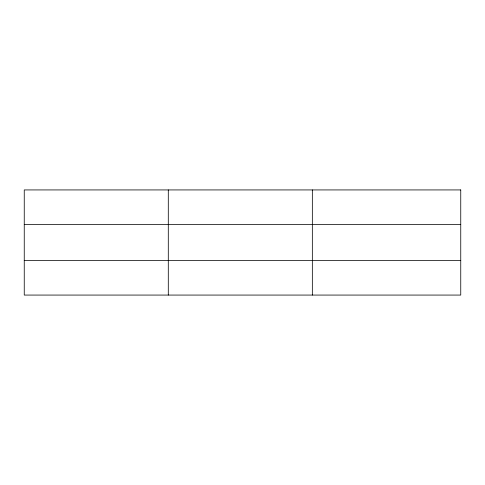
<?xml version="1.0" encoding="UTF-8"?>
<svg xmlns="http://www.w3.org/2000/svg" width="485" height="485" viewBox="0 0 485 485"><rect width="100%" height="100%" fill="white"/><g stroke="black" fill="none" stroke-linecap="round" stroke-linejoin="round"><path stroke-width="0.73" d="M168.295 295.068L168.295 189.932M312.34 295.068L312.34 189.932M24.25 224.628L460.75 224.628M24.25 260.372L460.75 260.372M460.75 189.932L460.75 295.068L24.25 295.068L24.25 189.932L460.75 189.932"/></g></svg>
